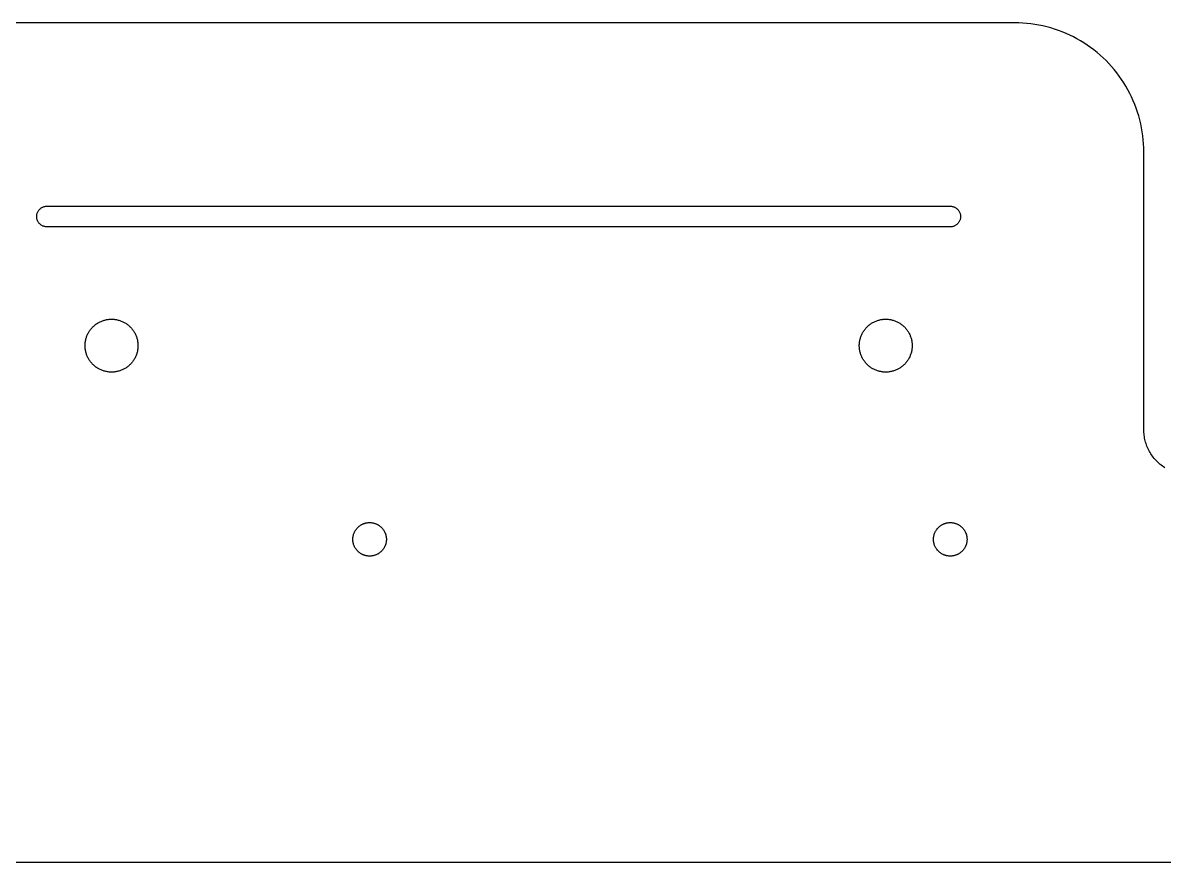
# Model space of a CAD drawing. Header units: metres. Extents: x 0 to 600, y 0 to 150.
# Drawn here: x 246.3 to 423.2, y 20 to 150 of the extents above; entities that cross this region are included whole.
import ezdxf

# ---------------------------------------------------------------- set-up
doc = ezdxf.new("R2010")
doc.units = ezdxf.units.M

msp = doc.modelspace()

# ---------------------------------------------------------------- linework, layer by layer
for p, q in [((400, 150), (20, 150)), ((400.628, 149.99), (400, 150)), ((401.256, 149.961), (400.628, 149.99)), ((401.882, 149.911), (401.256, 149.961)), ((402.507, 149.842), (401.882, 149.911)), ((403.129, 149.754), (402.507, 149.842)), ((403.748, 149.646), (403.129, 149.754)), ((404.363, 149.518), (403.748, 149.646)), ((404.974, 149.372), (404.363, 149.518)), ((405.58, 149.206), (404.974, 149.372)), ((406.18, 149.021), (405.58, 149.206)), ((406.775, 148.818), (406.18, 149.021)), ((407.362, 148.596), (406.775, 148.818)), ((407.943, 148.355), (407.362, 148.596)), ((408.516, 148.097), (407.943, 148.355)), ((409.08, 147.82), (408.516, 148.097)), ((409.635, 147.526), (409.08, 147.82)), ((410.181, 147.215), (409.635, 147.526)), ((410.717, 146.887), (410.181, 147.215)), ((411.242, 146.542), (410.717, 146.887)), ((411.756, 146.18), (411.242, 146.542)), ((412.258, 145.803), (411.756, 146.18)), ((412.748, 145.41), (412.258, 145.803)), ((413.226, 145.002), (412.748, 145.41)), ((413.691, 144.579), (413.226, 145.002)), ((414.142, 144.142), (413.691, 144.579)), ((414.579, 143.691), (414.142, 144.142)), ((415.002, 143.226), (414.579, 143.691)), ((415.41, 142.748), (415.002, 143.226)), ((415.803, 142.258), (415.41, 142.748)), ((416.18, 141.756), (415.803, 142.258)), ((416.542, 141.242), (416.18, 141.756)), ((416.887, 140.717), (416.542, 141.242)), ((417.215, 140.181), (416.887, 140.717)), ((417.526, 139.635), (417.215, 140.181)), ((417.82, 139.08), (417.526, 139.635)), ((418.097, 138.516), (417.82, 139.08)), ((418.355, 137.943), (418.097, 138.516)), ((418.596, 137.362), (418.355, 137.943)), ((418.818, 136.775), (418.596, 137.362)), ((419.021, 136.18), (418.818, 136.775)), ((419.206, 135.58), (419.021, 136.18)), ((419.372, 134.974), (419.206, 135.58)), ((419.518, 134.363), (419.372, 134.974)), ((419.646, 133.748), (419.518, 134.363)), ((419.754, 133.129), (419.646, 133.748)), ((419.842, 132.507), (419.754, 133.129)), ((419.911, 131.882), (419.842, 132.507)), ((419.961, 131.256), (419.911, 131.882)), ((419.99, 130.628), (419.961, 131.256)), ((420, 130), (419.99, 130.628)), ((420, 87), (420, 130)), ((248.42, 120.25), (248.439, 120.349)), ((248.439, 120.349), (248.464, 120.446)), ((248.464, 120.446), (248.495, 120.542)), ((248.495, 120.542), (248.532, 120.635)), ((248.532, 120.635), (248.574, 120.726)), ((248.574, 120.726), (248.623, 120.814)), ((248.623, 120.814), (248.677, 120.899)), ((248.677, 120.899), (248.736, 120.981)), ((248.736, 120.981), (248.8, 121.058)), ((248.8, 121.058), (248.869, 121.131)), ((248.869, 121.131), (248.942, 121.2)), ((248.942, 121.2), (249.019, 121.264)), ((249.019, 121.264), (249.101, 121.323)), ((249.101, 121.323), (249.186, 121.377)), ((249.186, 121.377), (249.274, 121.426)), ((249.274, 121.426), (249.365, 121.468)), ((249.365, 121.468), (249.458, 121.505)), ((249.458, 121.505), (249.554, 121.536)), ((249.554, 121.536), (249.651, 121.561)), ((249.651, 121.561), (249.75, 121.58)), ((249.75, 121.58), (249.849, 121.593)), ((249.849, 121.593), (249.95, 121.599)), ((249.95, 121.599), (390, 121.6)), ((390, 121.6), (390.1, 121.597)), ((390.1, 121.597), (390.201, 121.587)), ((390.201, 121.587), (390.3, 121.572)), ((390.3, 121.572), (390.398, 121.55)), ((390.398, 121.55), (390.494, 121.522)), ((390.494, 121.522), (390.589, 121.488)), ((390.589, 121.488), (390.681, 121.448)), ((390.681, 121.448), (390.771, 121.402)), ((390.771, 121.402), (390.857, 121.351)), ((390.857, 121.351), (390.94, 121.294)), ((390.94, 121.294), (391.02, 121.233)), ((391.02, 121.233), (391.095, 121.166)), ((391.095, 121.166), (391.166, 121.095)), ((391.166, 121.095), (391.233, 121.02)), ((391.233, 121.02), (391.294, 120.94)), ((391.294, 120.94), (391.351, 120.857)), ((391.351, 120.857), (391.402, 120.771)), ((391.402, 120.771), (391.448, 120.681)), ((391.448, 120.681), (391.488, 120.589)), ((391.488, 120.589), (391.522, 120.494)), ((391.522, 120.494), (391.55, 120.398)), ((391.55, 120.398), (391.572, 120.3)), ((391.572, 120.3), (391.587, 120.201)), ((248.401, 120.05), (248.407, 120.151)), ((248.401, 119.95), (248.401, 120.05)), ((248.407, 119.849), (248.401, 119.95)), ((248.407, 120.151), (248.42, 120.25)), ((248.42, 119.75), (248.407, 119.849)), ((248.439, 119.651), (248.42, 119.75)), ((248.464, 119.554), (248.439, 119.651)), ((248.495, 119.458), (248.464, 119.554)), ((248.532, 119.365), (248.495, 119.458)), ((248.574, 119.274), (248.532, 119.365)), ((248.623, 119.186), (248.574, 119.274)), ((248.677, 119.101), (248.623, 119.186)), ((248.736, 119.019), (248.677, 119.101)), ((248.8, 118.942), (248.736, 119.019)), ((248.869, 118.869), (248.8, 118.942)), ((248.942, 118.8), (248.869, 118.869)), ((249.019, 118.736), (248.942, 118.8)), ((249.101, 118.677), (249.019, 118.736)), ((249.186, 118.623), (249.101, 118.677)), ((249.274, 118.574), (249.186, 118.623)), ((249.365, 118.532), (249.274, 118.574)), ((249.458, 118.495), (249.365, 118.532)), ((390.681, 118.552), (390.589, 118.512)), ((390.771, 118.598), (390.681, 118.552)), ((390.857, 118.649), (390.771, 118.598)), ((390.94, 118.706), (390.857, 118.649)), ((391.02, 118.767), (390.94, 118.706)), ((391.095, 118.834), (391.02, 118.767)), ((391.166, 118.905), (391.095, 118.834)), ((391.233, 118.98), (391.166, 118.905)), ((391.294, 119.06), (391.233, 118.98)), ((391.351, 119.143), (391.294, 119.06)), ((391.402, 119.229), (391.351, 119.143)), ((391.448, 119.319), (391.402, 119.229)), ((391.488, 119.411), (391.448, 119.319)), ((391.522, 119.506), (391.488, 119.411)), ((391.55, 119.602), (391.522, 119.506)), ((391.572, 119.7), (391.55, 119.602)), ((391.587, 119.799), (391.572, 119.7)), ((391.587, 120.201), (391.597, 120.1)), ((391.597, 119.9), (391.587, 119.799)), ((391.597, 120.1), (391.6, 120)), ((391.6, 120), (391.597, 119.9)), ((249.554, 118.464), (249.458, 118.495)), ((249.651, 118.439), (249.554, 118.464)), ((249.75, 118.42), (249.651, 118.439)), ((249.849, 118.407), (249.75, 118.42)), ((249.95, 118.401), (249.849, 118.407)), ((390, 118.4), (249.95, 118.401)), ((390.1, 118.403), (390, 118.4)), ((390.201, 118.413), (390.1, 118.403)), ((390.3, 118.428), (390.201, 118.413)), ((390.398, 118.45), (390.3, 118.428)), ((390.494, 118.478), (390.398, 118.45)), ((390.589, 118.512), (390.494, 118.478)), ((256.76, 102.513), (256.841, 102.613)), ((256.841, 102.613), (256.925, 102.711)), ((256.925, 102.711), (257.011, 102.807)), ((257.011, 102.807), (257.101, 102.899)), ((257.101, 102.899), (257.193, 102.989)), ((257.193, 102.989), (257.289, 103.075)), ((257.289, 103.075), (257.387, 103.159)), ((257.387, 103.159), (257.487, 103.24)), ((257.487, 103.24), (257.59, 103.317)), ((257.59, 103.317), (257.695, 103.391)), ((257.695, 103.391), (257.803, 103.462)), ((257.803, 103.462), (257.913, 103.529)), ((257.913, 103.529), (258.025, 103.593)), ((258.025, 103.593), (258.139, 103.653)), ((258.139, 103.653), (258.254, 103.71)), ((258.254, 103.71), (258.372, 103.763)), ((258.372, 103.763), (258.491, 103.812)), ((258.491, 103.812), (258.611, 103.858)), ((258.611, 103.858), (258.733, 103.899)), ((258.733, 103.899), (258.856, 103.937)), ((258.856, 103.937), (258.98, 103.971)), ((258.98, 103.971), (259.106, 104.001)), ((259.106, 104.001), (259.232, 104.027)), ((259.232, 104.027), (259.359, 104.05)), ((259.359, 104.05), (259.486, 104.068)), ((259.486, 104.068), (259.614, 104.082)), ((259.614, 104.082), (259.743, 104.092)), ((259.743, 104.092), (259.871, 104.098)), ((259.871, 104.098), (260, 104.1)), ((260, 104.1), (260.129, 104.098)), ((260.129, 104.098), (260.257, 104.092)), ((260.257, 104.092), (260.386, 104.082)), ((260.386, 104.082), (260.514, 104.068)), ((260.514, 104.068), (260.641, 104.05)), ((260.641, 104.05), (260.768, 104.027)), ((260.768, 104.027), (260.894, 104.001)), ((260.894, 104.001), (261.02, 103.971)), ((261.02, 103.971), (261.144, 103.937)), ((261.144, 103.937), (261.267, 103.899)), ((261.267, 103.899), (261.389, 103.858)), ((261.389, 103.858), (261.509, 103.812)), ((261.509, 103.812), (261.628, 103.763)), ((261.628, 103.763), (261.746, 103.71)), ((261.746, 103.71), (261.861, 103.653)), ((261.861, 103.653), (261.975, 103.593)), ((261.975, 103.593), (262.087, 103.529)), ((262.087, 103.529), (262.197, 103.462)), ((262.197, 103.462), (262.305, 103.391)), ((262.305, 103.391), (262.41, 103.317)), ((262.41, 103.317), (262.513, 103.24)), ((262.513, 103.24), (262.613, 103.159)), ((262.613, 103.159), (262.711, 103.075)), ((262.711, 103.075), (262.807, 102.989)), ((262.807, 102.989), (262.899, 102.899)), ((262.899, 102.899), (262.989, 102.807)), ((262.989, 102.807), (263.075, 102.711)), ((263.075, 102.711), (263.159, 102.613)), ((263.159, 102.613), (263.24, 102.513)), ((376.76, 102.513), (376.841, 102.613)), ((376.841, 102.613), (376.925, 102.711)), ((376.925, 102.711), (377.011, 102.807)), ((377.011, 102.807), (377.101, 102.899)), ((377.101, 102.899), (377.193, 102.989)), ((377.193, 102.989), (377.289, 103.075)), ((377.289, 103.075), (377.387, 103.159)), ((377.387, 103.159), (377.487, 103.24)), ((377.487, 103.24), (377.59, 103.317)), ((377.59, 103.317), (377.695, 103.391)), ((377.695, 103.391), (377.803, 103.462)), ((377.803, 103.462), (377.913, 103.529)), ((377.913, 103.529), (378.025, 103.593)), ((378.025, 103.593), (378.139, 103.653)), ((378.139, 103.653), (378.254, 103.71)), ((378.254, 103.71), (378.372, 103.763)), ((378.372, 103.763), (378.491, 103.812)), ((378.491, 103.812), (378.611, 103.858)), ((378.611, 103.858), (378.733, 103.899)), ((378.733, 103.899), (378.856, 103.937)), ((378.856, 103.937), (378.98, 103.971)), ((378.98, 103.971), (379.106, 104.001)), ((379.106, 104.001), (379.232, 104.027)), ((379.232, 104.027), (379.359, 104.05)), ((379.359, 104.05), (379.486, 104.068)), ((379.486, 104.068), (379.614, 104.082)), ((379.614, 104.082), (379.743, 104.092)), ((379.743, 104.092), (379.871, 104.098)), ((379.871, 104.098), (380, 104.1)), ((380, 104.1), (380.129, 104.098)), ((380.129, 104.098), (380.257, 104.092)), ((380.257, 104.092), (380.386, 104.082)), ((380.386, 104.082), (380.514, 104.068)), ((380.514, 104.068), (380.641, 104.05)), ((380.641, 104.05), (380.768, 104.027)), ((380.768, 104.027), (380.894, 104.001)), ((380.894, 104.001), (381.02, 103.971)), ((381.02, 103.971), (381.144, 103.937)), ((381.144, 103.937), (381.267, 103.899)), ((381.267, 103.899), (381.389, 103.858)), ((381.389, 103.858), (381.509, 103.812)), ((381.509, 103.812), (381.628, 103.763)), ((381.628, 103.763), (381.746, 103.71)), ((381.746, 103.71), (381.861, 103.653)), ((381.861, 103.653), (381.975, 103.593)), ((381.975, 103.593), (382.087, 103.529)), ((382.087, 103.529), (382.197, 103.462)), ((382.197, 103.462), (382.305, 103.391)), ((382.305, 103.391), (382.41, 103.317)), ((382.41, 103.317), (382.513, 103.24)), ((382.513, 103.24), (382.613, 103.159)), ((382.613, 103.159), (382.711, 103.075)), ((382.711, 103.075), (382.807, 102.989)), ((382.807, 102.989), (382.899, 102.899)), ((382.899, 102.899), (382.989, 102.807)), ((382.989, 102.807), (383.075, 102.711)), ((383.075, 102.711), (383.159, 102.613)), ((383.159, 102.613), (383.24, 102.513)), ((255.973, 100.768), (255.999, 100.894)), ((255.999, 100.894), (256.029, 101.02)), ((256.029, 101.02), (256.063, 101.144)), ((256.063, 101.144), (256.101, 101.267)), ((256.101, 101.267), (256.142, 101.389)), ((256.142, 101.389), (256.188, 101.509)), ((256.188, 101.509), (256.237, 101.628)), ((256.237, 101.628), (256.29, 101.746)), ((256.29, 101.746), (256.347, 101.861)), ((256.347, 101.861), (256.407, 101.975)), ((256.407, 101.975), (256.471, 102.087)), ((256.471, 102.087), (256.538, 102.197)), ((256.538, 102.197), (256.609, 102.305)), ((256.609, 102.305), (256.683, 102.41)), ((256.683, 102.41), (256.76, 102.513)), ((263.24, 102.513), (263.317, 102.41)), ((263.317, 102.41), (263.391, 102.305)), ((263.391, 102.305), (263.462, 102.197)), ((263.462, 102.197), (263.529, 102.087)), ((263.529, 102.087), (263.593, 101.975)), ((263.593, 101.975), (263.653, 101.861)), ((263.653, 101.861), (263.71, 101.746)), ((263.71, 101.746), (263.763, 101.628)), ((263.763, 101.628), (263.812, 101.509)), ((263.812, 101.509), (263.858, 101.389)), ((263.858, 101.389), (263.899, 101.267)), ((263.899, 101.267), (263.937, 101.144)), ((263.937, 101.144), (263.971, 101.02)), ((263.971, 101.02), (264.001, 100.894)), ((264.001, 100.894), (264.027, 100.768)), ((375.973, 100.768), (375.999, 100.894)), ((375.999, 100.894), (376.029, 101.02)), ((376.029, 101.02), (376.063, 101.144)), ((376.063, 101.144), (376.101, 101.267)), ((376.101, 101.267), (376.142, 101.389)), ((376.142, 101.389), (376.188, 101.509)), ((376.188, 101.509), (376.237, 101.628)), ((376.237, 101.628), (376.29, 101.746)), ((376.29, 101.746), (376.347, 101.861)), ((376.347, 101.861), (376.407, 101.975)), ((376.407, 101.975), (376.471, 102.087)), ((376.471, 102.087), (376.538, 102.197)), ((376.538, 102.197), (376.609, 102.305)), ((376.609, 102.305), (376.683, 102.41)), ((376.683, 102.41), (376.76, 102.513)), ((383.24, 102.513), (383.317, 102.41)), ((383.317, 102.41), (383.391, 102.305)), ((383.391, 102.305), (383.462, 102.197)), ((383.462, 102.197), (383.529, 102.087)), ((383.529, 102.087), (383.593, 101.975)), ((383.593, 101.975), (383.653, 101.861)), ((383.653, 101.861), (383.71, 101.746)), ((383.71, 101.746), (383.763, 101.628)), ((383.763, 101.628), (383.812, 101.509)), ((383.812, 101.509), (383.858, 101.389)), ((383.858, 101.389), (383.899, 101.267)), ((383.899, 101.267), (383.937, 101.144)), ((383.937, 101.144), (383.971, 101.02)), ((383.971, 101.02), (384.001, 100.894)), ((384.001, 100.894), (384.027, 100.768)), ((255.9, 100), (255.902, 100.129)), ((255.902, 99.8712), (255.9, 100)), ((255.902, 100.129), (255.908, 100.257)), ((255.908, 99.7426), (255.902, 99.8712)), ((255.908, 100.257), (255.918, 100.386)), ((255.918, 99.6142), (255.908, 99.7426)), ((255.918, 100.386), (255.932, 100.514)), ((255.932, 99.4861), (255.918, 99.6142)), ((255.932, 100.514), (255.95, 100.641)), ((255.95, 99.3586), (255.932, 99.4861)), ((255.95, 100.641), (255.973, 100.768)), ((255.973, 99.2317), (255.95, 99.3586)), ((255.999, 99.1056), (255.973, 99.2317)), ((256.029, 98.9804), (255.999, 99.1056)), ((264.001, 99.1056), (263.971, 98.9804)), ((264.027, 99.2317), (264.001, 99.1056)), ((264.027, 100.768), (264.05, 100.641)), ((264.05, 99.3586), (264.027, 99.2317)), ((264.05, 100.641), (264.068, 100.514)), ((264.068, 99.4861), (264.05, 99.3586)), ((264.068, 100.514), (264.082, 100.386)), ((264.082, 99.6142), (264.068, 99.4861)), ((264.082, 100.386), (264.092, 100.257)), ((264.092, 99.7426), (264.082, 99.6142)), ((264.092, 100.257), (264.098, 100.129)), ((264.098, 99.8712), (264.092, 99.7426)), ((264.098, 100.129), (264.1, 100)), ((264.1, 100), (264.098, 99.8712)), ((375.9, 100), (375.902, 100.129)), ((375.902, 99.8712), (375.9, 100)), ((375.902, 100.129), (375.908, 100.257)), ((375.908, 99.7426), (375.902, 99.8712)), ((375.908, 100.257), (375.918, 100.386)), ((375.918, 99.6142), (375.908, 99.7426)), ((375.918, 100.386), (375.932, 100.514)), ((375.932, 99.4861), (375.918, 99.6142)), ((375.932, 100.514), (375.95, 100.641)), ((375.95, 99.3586), (375.932, 99.4861)), ((375.95, 100.641), (375.973, 100.768)), ((375.973, 99.2317), (375.95, 99.3586)), ((375.999, 99.1056), (375.973, 99.2317)), ((376.029, 98.9804), (375.999, 99.1056)), ((384.001, 99.1056), (383.971, 98.9804)), ((384.027, 99.2317), (384.001, 99.1056)), ((384.027, 100.768), (384.05, 100.641)), ((384.05, 99.3586), (384.027, 99.2317)), ((384.05, 100.641), (384.068, 100.514)), ((384.068, 99.4861), (384.05, 99.3586)), ((384.068, 100.514), (384.082, 100.386)), ((384.082, 99.6142), (384.068, 99.4861)), ((384.082, 100.386), (384.092, 100.257)), ((384.092, 99.7426), (384.082, 99.6142)), ((384.092, 100.257), (384.098, 100.129)), ((384.098, 99.8712), (384.092, 99.7426)), ((384.098, 100.129), (384.1, 100)), ((384.1, 100), (384.098, 99.8712)), ((256.063, 98.8561), (256.029, 98.9804)), ((256.101, 98.733), (256.063, 98.8561)), ((256.142, 98.6112), (256.101, 98.733)), ((256.188, 98.4907), (256.142, 98.6112)), ((256.237, 98.3717), (256.188, 98.4907)), ((256.29, 98.2543), (256.237, 98.3717)), ((256.347, 98.1386), (256.29, 98.2543)), ((256.407, 98.0248), (256.347, 98.1386)), ((256.471, 97.9129), (256.407, 98.0248)), ((256.538, 97.8031), (256.471, 97.9129)), ((256.609, 97.6954), (256.538, 97.8031)), ((256.683, 97.5901), (256.609, 97.6954)), ((256.76, 97.4871), (256.683, 97.5901)), ((256.841, 97.3866), (256.76, 97.4871)), ((256.925, 97.2886), (256.841, 97.3866)), ((263.159, 97.3866), (263.075, 97.2886)), ((263.24, 97.4871), (263.159, 97.3866)), ((263.317, 97.5901), (263.24, 97.4871)), ((263.391, 97.6954), (263.317, 97.5901)), ((263.462, 97.8031), (263.391, 97.6954)), ((263.529, 97.9129), (263.462, 97.8031)), ((263.593, 98.0248), (263.529, 97.9129)), ((263.653, 98.1386), (263.593, 98.0248)), ((263.71, 98.2543), (263.653, 98.1386)), ((263.763, 98.3717), (263.71, 98.2543)), ((263.812, 98.4907), (263.763, 98.3717)), ((263.858, 98.6112), (263.812, 98.4907)), ((263.899, 98.733), (263.858, 98.6112)), ((263.937, 98.8561), (263.899, 98.733)), ((263.971, 98.9804), (263.937, 98.8561)), ((376.063, 98.8561), (376.029, 98.9804)), ((376.101, 98.733), (376.063, 98.8561)), ((376.142, 98.6112), (376.101, 98.733)), ((376.188, 98.4907), (376.142, 98.6112)), ((376.237, 98.3717), (376.188, 98.4907)), ((376.29, 98.2543), (376.237, 98.3717)), ((376.347, 98.1386), (376.29, 98.2543)), ((376.407, 98.0248), (376.347, 98.1386)), ((376.471, 97.9129), (376.407, 98.0248)), ((376.538, 97.8031), (376.471, 97.9129)), ((376.609, 97.6954), (376.538, 97.8031)), ((376.683, 97.5901), (376.609, 97.6954)), ((376.76, 97.4871), (376.683, 97.5901)), ((376.841, 97.3866), (376.76, 97.4871)), ((376.925, 97.2886), (376.841, 97.3866)), ((383.159, 97.3866), (383.075, 97.2886)), ((383.24, 97.4871), (383.159, 97.3866)), ((383.317, 97.5901), (383.24, 97.4871)), ((383.391, 97.6954), (383.317, 97.5901)), ((383.462, 97.8031), (383.391, 97.6954)), ((383.529, 97.9129), (383.462, 97.8031)), ((383.593, 98.0248), (383.529, 97.9129)), ((383.653, 98.1386), (383.593, 98.0248)), ((383.71, 98.2543), (383.653, 98.1386)), ((383.763, 98.3717), (383.71, 98.2543)), ((383.812, 98.4907), (383.763, 98.3717)), ((383.858, 98.6112), (383.812, 98.4907)), ((383.899, 98.733), (383.858, 98.6112)), ((383.937, 98.8561), (383.899, 98.733)), ((383.971, 98.9804), (383.937, 98.8561)), ((257.011, 97.1933), (256.925, 97.2886)), ((257.101, 97.1009), (257.011, 97.1933)), ((257.193, 97.0112), (257.101, 97.1009)), ((257.289, 96.9245), (257.193, 97.0112)), ((257.387, 96.8409), (257.289, 96.9245)), ((257.487, 96.7604), (257.387, 96.8409)), ((257.59, 96.683), (257.487, 96.7604)), ((257.695, 96.609), (257.59, 96.683)), ((257.803, 96.5383), (257.695, 96.609)), ((257.913, 96.4709), (257.803, 96.5383)), ((258.025, 96.4071), (257.913, 96.4709)), ((258.139, 96.3469), (258.025, 96.4071)), ((258.254, 96.2902), (258.139, 96.3469)), ((258.372, 96.2372), (258.254, 96.2902)), ((258.491, 96.1879), (258.372, 96.2372)), ((258.611, 96.1424), (258.491, 96.1879)), ((258.733, 96.1007), (258.611, 96.1424)), ((258.856, 96.0628), (258.733, 96.1007)), ((258.98, 96.0288), (258.856, 96.0628)), ((259.106, 95.9987), (258.98, 96.0288)), ((259.232, 95.9726), (259.106, 95.9987)), ((259.359, 95.9505), (259.232, 95.9726)), ((259.486, 95.9323), (259.359, 95.9505)), ((259.614, 95.9182), (259.486, 95.9323)), ((259.743, 95.9081), (259.614, 95.9182)), ((259.871, 95.902), (259.743, 95.9081)), ((260, 95.9), (259.871, 95.902)), ((260.129, 95.902), (260, 95.9)), ((260.257, 95.9081), (260.129, 95.902)), ((260.386, 95.9182), (260.257, 95.9081)), ((260.514, 95.9323), (260.386, 95.9182)), ((260.641, 95.9505), (260.514, 95.9323)), ((260.768, 95.9726), (260.641, 95.9505)), ((260.894, 95.9987), (260.768, 95.9726)), ((261.02, 96.0288), (260.894, 95.9987)), ((261.144, 96.0628), (261.02, 96.0288)), ((261.267, 96.1007), (261.144, 96.0628)), ((261.389, 96.1424), (261.267, 96.1007)), ((261.509, 96.1879), (261.389, 96.1424)), ((261.628, 96.2372), (261.509, 96.1879)), ((261.746, 96.2902), (261.628, 96.2372)), ((261.861, 96.3469), (261.746, 96.2902)), ((261.975, 96.4071), (261.861, 96.3469)), ((262.087, 96.4709), (261.975, 96.4071)), ((262.197, 96.5383), (262.087, 96.4709)), ((262.305, 96.609), (262.197, 96.5383)), ((262.41, 96.683), (262.305, 96.609)), ((262.513, 96.7604), (262.41, 96.683)), ((262.613, 96.8409), (262.513, 96.7604)), ((262.711, 96.9245), (262.613, 96.8409)), ((262.807, 97.0112), (262.711, 96.9245)), ((262.899, 97.1009), (262.807, 97.0112)), ((262.989, 97.1933), (262.899, 97.1009)), ((263.075, 97.2886), (262.989, 97.1933)), ((377.011, 97.1933), (376.925, 97.2886)), ((377.101, 97.1009), (377.011, 97.1933)), ((377.193, 97.0112), (377.101, 97.1009)), ((377.289, 96.9245), (377.193, 97.0112)), ((377.387, 96.8409), (377.289, 96.9245)), ((377.487, 96.7604), (377.387, 96.8409)), ((377.59, 96.683), (377.487, 96.7604)), ((377.695, 96.609), (377.59, 96.683)), ((377.803, 96.5383), (377.695, 96.609)), ((377.913, 96.4709), (377.803, 96.5383)), ((378.025, 96.4071), (377.913, 96.4709)), ((378.139, 96.3469), (378.025, 96.4071)), ((378.254, 96.2902), (378.139, 96.3469)), ((378.372, 96.2372), (378.254, 96.2902)), ((378.491, 96.1879), (378.372, 96.2372)), ((378.611, 96.1424), (378.491, 96.1879)), ((378.733, 96.1007), (378.611, 96.1424)), ((378.856, 96.0628), (378.733, 96.1007)), ((378.98, 96.0288), (378.856, 96.0628)), ((379.106, 95.9987), (378.98, 96.0288)), ((379.232, 95.9726), (379.106, 95.9987)), ((379.359, 95.9505), (379.232, 95.9726)), ((379.486, 95.9323), (379.359, 95.9505)), ((379.614, 95.9182), (379.486, 95.9323)), ((379.743, 95.9081), (379.614, 95.9182)), ((379.871, 95.902), (379.743, 95.9081)), ((380, 95.9), (379.871, 95.902)), ((380.129, 95.902), (380, 95.9)), ((380.257, 95.9081), (380.129, 95.902)), ((380.386, 95.9182), (380.257, 95.9081)), ((380.514, 95.9323), (380.386, 95.9182)), ((380.641, 95.9505), (380.514, 95.9323)), ((380.768, 95.9726), (380.641, 95.9505)), ((380.894, 95.9987), (380.768, 95.9726)), ((381.02, 96.0288), (380.894, 95.9987)), ((381.144, 96.0628), (381.02, 96.0288)), ((381.267, 96.1007), (381.144, 96.0628)), ((381.389, 96.1424), (381.267, 96.1007)), ((381.509, 96.1879), (381.389, 96.1424)), ((381.628, 96.2372), (381.509, 96.1879)), ((381.746, 96.2902), (381.628, 96.2372)), ((381.861, 96.3469), (381.746, 96.2902)), ((381.975, 96.4071), (381.861, 96.3469)), ((382.087, 96.4709), (381.975, 96.4071)), ((382.197, 96.5383), (382.087, 96.4709)), ((382.305, 96.609), (382.197, 96.5383)), ((382.41, 96.683), (382.305, 96.609)), ((382.513, 96.7604), (382.41, 96.683)), ((382.613, 96.8409), (382.513, 96.7604)), ((382.711, 96.9245), (382.613, 96.8409)), ((382.807, 97.0112), (382.711, 96.9245)), ((382.899, 97.1009), (382.807, 97.0112)), ((382.989, 97.1933), (382.899, 97.1009)), ((383.075, 97.2886), (382.989, 97.1933)), ((420.003, 86.7801), (420, 87)), ((420.014, 86.5605), (420.003, 86.7801)), ((420.031, 86.3412), (420.014, 86.5605)), ((420.055, 86.1227), (420.031, 86.3412)), ((420.086, 85.905), (420.055, 86.1227)), ((420.124, 85.6883), (420.086, 85.905)), ((420.169, 85.473), (420.124, 85.6883)), ((420.22, 85.2592), (420.169, 85.473)), ((420.278, 85.0471), (420.22, 85.2592)), ((420.343, 84.8369), (420.278, 85.0471)), ((420.414, 84.6288), (420.343, 84.8369)), ((420.492, 84.4231), (420.414, 84.6288)), ((420.576, 84.22), (420.492, 84.4231)), ((420.666, 84.0195), (420.576, 84.22)), ((420.763, 83.8221), (420.666, 84.0195)), ((420.866, 83.6277), (420.763, 83.8221)), ((420.975, 83.4367), (420.866, 83.6277)), ((421.09, 83.2492), (420.975, 83.4367)), ((421.21, 83.0654), (421.09, 83.2492)), ((421.337, 82.8855), (421.21, 83.0654)), ((421.469, 82.7097), (421.337, 82.8855)), ((421.606, 82.538), (421.469, 82.7097)), ((421.749, 82.3708), (421.606, 82.538)), ((421.897, 82.2082), (421.749, 82.3708)), ((422.05, 82.0503), (421.897, 82.2082)), ((422.208, 81.8972), (422.05, 82.0503)), ((422.371, 81.7492), (422.208, 81.8972)), ((422.538, 81.6064), (422.371, 81.7492)), ((422.71, 81.4689), (422.538, 81.6064)), ((422.886, 81.3369), (422.71, 81.4689)), ((423.065, 81.2104), (422.886, 81.3369)), ((423.249, 81.0897), (423.065, 81.2104)), ((299.353, 72.5183), (299.433, 72.5374)), ((299.433, 72.5374), (299.513, 72.5539)), ((299.513, 72.5539), (299.593, 72.568)), ((299.593, 72.568), (299.674, 72.5795)), ((299.674, 72.5795), (299.755, 72.5885)), ((299.755, 72.5885), (299.837, 72.5949)), ((299.837, 72.5949), (299.918, 72.5987)), ((299.918, 72.5987), (300, 72.6)), ((300, 72.6), (300.082, 72.5987)), ((300.082, 72.5987), (300.163, 72.5949)), ((300.163, 72.5949), (300.245, 72.5885)), ((300.245, 72.5885), (300.326, 72.5795)), ((300.326, 72.5795), (300.407, 72.568)), ((300.407, 72.568), (300.487, 72.5539)), ((300.487, 72.5539), (300.567, 72.5374)), ((300.567, 72.5374), (300.647, 72.5183)), ((389.353, 72.5183), (389.433, 72.5374)), ((389.433, 72.5374), (389.513, 72.5539)), ((389.513, 72.5539), (389.593, 72.568)), ((389.593, 72.568), (389.674, 72.5795)), ((389.674, 72.5795), (389.755, 72.5885)), ((389.755, 72.5885), (389.837, 72.5949)), ((389.837, 72.5949), (389.918, 72.5987)), ((389.918, 72.5987), (390, 72.6)), ((390, 72.6), (390.082, 72.5987)), ((390.082, 72.5987), (390.163, 72.5949)), ((390.163, 72.5949), (390.245, 72.5885)), ((390.245, 72.5885), (390.326, 72.5795)), ((390.326, 72.5795), (390.407, 72.568)), ((390.407, 72.568), (390.487, 72.5539)), ((390.487, 72.5539), (390.567, 72.5374)), ((390.567, 72.5374), (390.647, 72.5183)), ((297.503, 70.7254), (297.527, 70.8034)), ((297.527, 70.8034), (297.554, 70.8807)), ((297.554, 70.8807), (297.583, 70.9571)), ((297.583, 70.9571), (297.614, 71.0326)), ((297.614, 71.0326), (297.647, 71.107)), ((297.647, 71.107), (297.683, 71.1804)), ((297.683, 71.1804), (297.722, 71.2525)), ((297.722, 71.2525), (297.762, 71.3235)), ((297.762, 71.3235), (297.805, 71.3931)), ((297.805, 71.3931), (297.85, 71.4614)), ((297.85, 71.4614), (297.897, 71.5282)), ((297.897, 71.5282), (297.946, 71.5936)), ((297.946, 71.5936), (297.997, 71.6573)), ((297.997, 71.6573), (298.05, 71.7194)), ((298.05, 71.7194), (298.105, 71.7798)), ((298.105, 71.7798), (298.162, 71.8385)), ((298.162, 71.8385), (298.22, 71.8953)), ((298.22, 71.8953), (298.281, 71.9503)), ((298.281, 71.9503), (298.343, 72.0033)), ((298.343, 72.0033), (298.406, 72.0544)), ((298.406, 72.0544), (298.472, 72.1034)), ((298.472, 72.1034), (298.539, 72.1504)), ((298.539, 72.1504), (298.607, 72.1953)), ((298.607, 72.1953), (298.676, 72.2379)), ((298.676, 72.2379), (298.747, 72.2784)), ((298.747, 72.2784), (298.82, 72.3166)), ((298.82, 72.3166), (298.893, 72.3525)), ((298.893, 72.3525), (298.967, 72.3862)), ((298.967, 72.3862), (299.043, 72.4174)), ((299.043, 72.4174), (299.119, 72.4463)), ((299.119, 72.4463), (299.197, 72.4727)), ((299.197, 72.4727), (299.275, 72.4967)), ((299.275, 72.4967), (299.353, 72.5183)), ((300.647, 72.5183), (300.725, 72.4967)), ((300.725, 72.4967), (300.803, 72.4727)), ((300.803, 72.4727), (300.881, 72.4463)), ((300.881, 72.4463), (300.957, 72.4174)), ((300.957, 72.4174), (301.033, 72.3862)), ((301.033, 72.3862), (301.107, 72.3525)), ((301.107, 72.3525), (301.18, 72.3166)), ((301.18, 72.3166), (301.253, 72.2784)), ((301.253, 72.2784), (301.324, 72.2379)), ((301.324, 72.2379), (301.393, 72.1953)), ((301.393, 72.1953), (301.461, 72.1504)), ((301.461, 72.1504), (301.528, 72.1034)), ((301.528, 72.1034), (301.594, 72.0544)), ((301.594, 72.0544), (301.657, 72.0033)), ((301.657, 72.0033), (301.719, 71.9503)), ((301.719, 71.9503), (301.78, 71.8953)), ((301.78, 71.8953), (301.838, 71.8385)), ((301.838, 71.8385), (301.895, 71.7798)), ((301.895, 71.7798), (301.95, 71.7194)), ((301.95, 71.7194), (302.003, 71.6573)), ((302.003, 71.6573), (302.054, 71.5936)), ((302.054, 71.5936), (302.103, 71.5282)), ((302.103, 71.5282), (302.15, 71.4614)), ((302.15, 71.4614), (302.195, 71.3931)), ((302.195, 71.3931), (302.238, 71.3235)), ((302.238, 71.3235), (302.278, 71.2525)), ((302.278, 71.2525), (302.317, 71.1804)), ((302.317, 71.1804), (302.353, 71.107)), ((302.353, 71.107), (302.386, 71.0326)), ((302.386, 71.0326), (302.417, 70.9571)), ((302.417, 70.9571), (302.446, 70.8807)), ((302.446, 70.8807), (302.473, 70.8034)), ((302.473, 70.8034), (302.497, 70.7254)), ((387.503, 70.7254), (387.527, 70.8034)), ((387.527, 70.8034), (387.554, 70.8807)), ((387.554, 70.8807), (387.583, 70.9571)), ((387.583, 70.9571), (387.614, 71.0326)), ((387.614, 71.0326), (387.647, 71.107)), ((387.647, 71.107), (387.683, 71.1804)), ((387.683, 71.1804), (387.722, 71.2525)), ((387.722, 71.2525), (387.762, 71.3235)), ((387.762, 71.3235), (387.805, 71.3931)), ((387.805, 71.3931), (387.85, 71.4614)), ((387.85, 71.4614), (387.897, 71.5282)), ((387.897, 71.5282), (387.946, 71.5936)), ((387.946, 71.5936), (387.997, 71.6573)), ((387.997, 71.6573), (388.05, 71.7194)), ((388.05, 71.7194), (388.105, 71.7798)), ((388.105, 71.7798), (388.162, 71.8385)), ((388.162, 71.8385), (388.22, 71.8953)), ((388.22, 71.8953), (388.281, 71.9503)), ((388.281, 71.9503), (388.343, 72.0033)), ((388.343, 72.0033), (388.406, 72.0544)), ((388.406, 72.0544), (388.472, 72.1034)), ((388.472, 72.1034), (388.539, 72.1504)), ((388.539, 72.1504), (388.607, 72.1953)), ((388.607, 72.1953), (388.676, 72.2379)), ((388.676, 72.2379), (388.747, 72.2784)), ((388.747, 72.2784), (388.82, 72.3166)), ((388.82, 72.3166), (388.893, 72.3525)), ((388.893, 72.3525), (388.967, 72.3862)), ((388.967, 72.3862), (389.043, 72.4174)), ((389.043, 72.4174), (389.119, 72.4463)), ((389.119, 72.4463), (389.197, 72.4727)), ((389.197, 72.4727), (389.275, 72.4967)), ((389.275, 72.4967), (389.353, 72.5183)), ((390.647, 72.5183), (390.725, 72.4967)), ((390.725, 72.4967), (390.803, 72.4727)), ((390.803, 72.4727), (390.881, 72.4463)), ((390.881, 72.4463), (390.957, 72.4174)), ((390.957, 72.4174), (391.033, 72.3862)), ((391.033, 72.3862), (391.107, 72.3525)), ((391.107, 72.3525), (391.18, 72.3166)), ((391.18, 72.3166), (391.253, 72.2784)), ((391.253, 72.2784), (391.324, 72.2379)), ((391.324, 72.2379), (391.393, 72.1953)), ((391.393, 72.1953), (391.461, 72.1504)), ((391.461, 72.1504), (391.528, 72.1034)), ((391.528, 72.1034), (391.594, 72.0544)), ((391.594, 72.0544), (391.657, 72.0033)), ((391.657, 72.0033), (391.719, 71.9503)), ((391.719, 71.9503), (391.78, 71.8953)), ((391.78, 71.8953), (391.838, 71.8385)), ((391.838, 71.8385), (391.895, 71.7798)), ((391.895, 71.7798), (391.95, 71.7194)), ((391.95, 71.7194), (392.003, 71.6573)), ((392.003, 71.6573), (392.054, 71.5936)), ((392.054, 71.5936), (392.103, 71.5282)), ((392.103, 71.5282), (392.15, 71.4614)), ((392.15, 71.4614), (392.195, 71.3931)), ((392.195, 71.3931), (392.238, 71.3235)), ((392.238, 71.3235), (392.278, 71.2525)), ((392.278, 71.2525), (392.317, 71.1804)), ((392.317, 71.1804), (392.353, 71.107)), ((392.353, 71.107), (392.386, 71.0326)), ((392.386, 71.0326), (392.417, 70.9571)), ((392.417, 70.9571), (392.446, 70.8807)), ((392.446, 70.8807), (392.473, 70.8034)), ((392.473, 70.8034), (392.497, 70.7254)), ((297.4, 70), (297.401, 70.0817)), ((297.401, 69.9183), (297.4, 70)), ((297.401, 70.0817), (297.405, 70.1633)), ((297.405, 69.8367), (297.401, 69.9183)), ((297.405, 70.1633), (297.412, 70.2447)), ((297.412, 69.7553), (297.405, 69.8367)), ((297.412, 70.2447), (297.421, 70.3259)), ((297.421, 69.6741), (297.412, 69.7553)), ((297.421, 70.3259), (297.432, 70.4067)), ((297.432, 69.5933), (297.421, 69.6741)), ((297.432, 70.4067), (297.446, 70.4872)), ((297.446, 69.5128), (297.432, 69.5933)), ((297.446, 70.4872), (297.463, 70.5672)), ((297.463, 69.4328), (297.446, 69.5128)), ((297.463, 70.5672), (297.482, 70.6466)), ((297.482, 69.3534), (297.463, 69.4328)), ((297.482, 70.6466), (297.503, 70.7254)), ((297.503, 69.2746), (297.482, 69.3534)), ((297.527, 69.1965), (297.503, 69.2746)), ((297.554, 69.1193), (297.527, 69.1965)), ((297.583, 69.0429), (297.554, 69.1193)), ((297.614, 68.9674), (297.583, 69.0429)), ((302.417, 69.0429), (302.386, 68.9674)), ((302.446, 69.1193), (302.417, 69.0429)), ((302.473, 69.1965), (302.446, 69.1193)), ((302.497, 69.2746), (302.473, 69.1965)), ((302.497, 70.7254), (302.518, 70.6466)), ((302.518, 69.3534), (302.497, 69.2746)), ((302.518, 70.6466), (302.537, 70.5672)), ((302.537, 69.4328), (302.518, 69.3534)), ((302.537, 70.5672), (302.554, 70.4872)), ((302.554, 69.5128), (302.537, 69.4328)), ((302.554, 70.4872), (302.568, 70.4067)), ((302.568, 69.5933), (302.554, 69.5128)), ((302.568, 70.4067), (302.579, 70.3259)), ((302.579, 69.6741), (302.568, 69.5933)), ((302.579, 70.3259), (302.588, 70.2447)), ((302.588, 69.7553), (302.579, 69.6741)), ((302.588, 70.2447), (302.595, 70.1633)), ((302.595, 69.8367), (302.588, 69.7553)), ((302.595, 70.1633), (302.599, 70.0817)), ((302.599, 69.9183), (302.595, 69.8367)), ((302.599, 70.0817), (302.6, 70)), ((302.6, 70), (302.599, 69.9183)), ((387.4, 70), (387.401, 70.0817)), ((387.401, 69.9183), (387.4, 70)), ((387.401, 70.0817), (387.405, 70.1633)), ((387.405, 69.8367), (387.401, 69.9183)), ((387.405, 70.1633), (387.412, 70.2447)), ((387.412, 69.7553), (387.405, 69.8367)), ((387.412, 70.2447), (387.421, 70.3259)), ((387.421, 69.6741), (387.412, 69.7553)), ((387.421, 70.3259), (387.432, 70.4067)), ((387.432, 69.5933), (387.421, 69.6741)), ((387.432, 70.4067), (387.446, 70.4872)), ((387.446, 69.5128), (387.432, 69.5933)), ((387.446, 70.4872), (387.463, 70.5672)), ((387.463, 69.4328), (387.446, 69.5128)), ((387.463, 70.5672), (387.482, 70.6466)), ((387.482, 69.3534), (387.463, 69.4328)), ((387.482, 70.6466), (387.503, 70.7254)), ((387.503, 69.2746), (387.482, 69.3534)), ((387.527, 69.1965), (387.503, 69.2746)), ((387.554, 69.1193), (387.527, 69.1965)), ((387.583, 69.0429), (387.554, 69.1193)), ((387.614, 68.9674), (387.583, 69.0429)), ((392.417, 69.0429), (392.386, 68.9674)), ((392.446, 69.1193), (392.417, 69.0429)), ((392.473, 69.1965), (392.446, 69.1193)), ((392.497, 69.2746), (392.473, 69.1965)), ((392.497, 70.7254), (392.518, 70.6466)), ((392.518, 69.3534), (392.497, 69.2746)), ((392.518, 70.6466), (392.537, 70.5672)), ((392.537, 69.4328), (392.518, 69.3534)), ((392.537, 70.5672), (392.554, 70.4872)), ((392.554, 69.5128), (392.537, 69.4328)), ((392.554, 70.4872), (392.568, 70.4067)), ((392.568, 69.5933), (392.554, 69.5128)), ((392.568, 70.4067), (392.579, 70.3259)), ((392.579, 69.6741), (392.568, 69.5933)), ((392.579, 70.3259), (392.588, 70.2447)), ((392.588, 69.7553), (392.579, 69.6741)), ((392.588, 70.2447), (392.595, 70.1633)), ((392.595, 69.8367), (392.588, 69.7553)), ((392.595, 70.1633), (392.599, 70.0817)), ((392.599, 69.9183), (392.595, 69.8367)), ((392.599, 70.0817), (392.6, 70)), ((392.6, 70), (392.599, 69.9183)), ((297.647, 68.893), (297.614, 68.9674)), ((297.683, 68.8196), (297.647, 68.893)), ((297.722, 68.7474), (297.683, 68.8196)), ((297.762, 68.6765), (297.722, 68.7474)), ((297.805, 68.6068), (297.762, 68.6765)), ((297.85, 68.5386), (297.805, 68.6068)), ((297.897, 68.4718), (297.85, 68.5386)), ((297.946, 68.4064), (297.897, 68.4718)), ((297.997, 68.3427), (297.946, 68.4064)), ((298.05, 68.2806), (297.997, 68.3427)), ((298.105, 68.2202), (298.05, 68.2806)), ((298.162, 68.1615), (298.105, 68.2202)), ((298.22, 68.1047), (298.162, 68.1615)), ((298.281, 68.0497), (298.22, 68.1047)), ((298.343, 67.9967), (298.281, 68.0497)), ((298.406, 67.9456), (298.343, 67.9967)), ((298.472, 67.8965), (298.406, 67.9456)), ((298.539, 67.8496), (298.472, 67.8965)), ((298.607, 67.8047), (298.539, 67.8496)), ((298.676, 67.7621), (298.607, 67.8047)), ((298.747, 67.7216), (298.676, 67.7621)), ((298.82, 67.6834), (298.747, 67.7216)), ((298.893, 67.6474), (298.82, 67.6834)), ((298.967, 67.6138), (298.893, 67.6474)), ((299.043, 67.5826), (298.967, 67.6138)), ((299.119, 67.5537), (299.043, 67.5826)), ((299.197, 67.5273), (299.119, 67.5537)), ((299.275, 67.5032), (299.197, 67.5273)), ((299.353, 67.4817), (299.275, 67.5032)), ((299.433, 67.4626), (299.353, 67.4817)), ((299.513, 67.446), (299.433, 67.4626)), ((299.593, 67.432), (299.513, 67.446)), ((299.674, 67.4205), (299.593, 67.432)), ((299.755, 67.4115), (299.674, 67.4205)), ((299.837, 67.4051), (299.755, 67.4115)), ((299.918, 67.4013), (299.837, 67.4051)), ((300, 67.4), (299.918, 67.4013)), ((300.082, 67.4013), (300, 67.4)), ((300.163, 67.4051), (300.082, 67.4013)), ((300.245, 67.4115), (300.163, 67.4051)), ((300.326, 67.4205), (300.245, 67.4115)), ((300.407, 67.432), (300.326, 67.4205)), ((300.487, 67.446), (300.407, 67.432)), ((300.567, 67.4626), (300.487, 67.446)), ((300.647, 67.4817), (300.567, 67.4626)), ((300.725, 67.5032), (300.647, 67.4817)), ((300.803, 67.5273), (300.725, 67.5032)), ((300.881, 67.5537), (300.803, 67.5273)), ((300.957, 67.5826), (300.881, 67.5537)), ((301.033, 67.6138), (300.957, 67.5826)), ((301.107, 67.6474), (301.033, 67.6138)), ((301.18, 67.6834), (301.107, 67.6474)), ((301.253, 67.7216), (301.18, 67.6834)), ((301.324, 67.7621), (301.253, 67.7216)), ((301.393, 67.8047), (301.324, 67.7621)), ((301.461, 67.8496), (301.393, 67.8047)), ((301.528, 67.8965), (301.461, 67.8496)), ((301.594, 67.9456), (301.528, 67.8965)), ((301.657, 67.9967), (301.594, 67.9456)), ((301.719, 68.0497), (301.657, 67.9967)), ((301.78, 68.1047), (301.719, 68.0497)), ((301.838, 68.1615), (301.78, 68.1047)), ((301.895, 68.2202), (301.838, 68.1615)), ((301.95, 68.2806), (301.895, 68.2202)), ((302.003, 68.3427), (301.95, 68.2806)), ((302.054, 68.4064), (302.003, 68.3427)), ((302.103, 68.4718), (302.054, 68.4064)), ((302.15, 68.5386), (302.103, 68.4718)), ((302.195, 68.6068), (302.15, 68.5386)), ((302.238, 68.6765), (302.195, 68.6068)), ((302.278, 68.7474), (302.238, 68.6765)), ((302.317, 68.8196), (302.278, 68.7474)), ((302.353, 68.893), (302.317, 68.8196)), ((302.386, 68.9674), (302.353, 68.893)), ((387.647, 68.893), (387.614, 68.9674)), ((387.683, 68.8196), (387.647, 68.893)), ((387.722, 68.7474), (387.683, 68.8196)), ((387.762, 68.6765), (387.722, 68.7474)), ((387.805, 68.6068), (387.762, 68.6765)), ((387.85, 68.5386), (387.805, 68.6068)), ((387.897, 68.4718), (387.85, 68.5386)), ((387.946, 68.4064), (387.897, 68.4718)), ((387.997, 68.3427), (387.946, 68.4064)), ((388.05, 68.2806), (387.997, 68.3427)), ((388.105, 68.2202), (388.05, 68.2806)), ((388.162, 68.1615), (388.105, 68.2202)), ((388.22, 68.1047), (388.162, 68.1615)), ((388.281, 68.0497), (388.22, 68.1047)), ((388.343, 67.9967), (388.281, 68.0497)), ((388.406, 67.9456), (388.343, 67.9967)), ((388.472, 67.8965), (388.406, 67.9456)), ((388.539, 67.8496), (388.472, 67.8965)), ((388.607, 67.8047), (388.539, 67.8496)), ((388.676, 67.7621), (388.607, 67.8047)), ((388.747, 67.7216), (388.676, 67.7621)), ((388.82, 67.6834), (388.747, 67.7216)), ((388.893, 67.6474), (388.82, 67.6834)), ((388.967, 67.6138), (388.893, 67.6474)), ((389.043, 67.5826), (388.967, 67.6138)), ((389.119, 67.5537), (389.043, 67.5826)), ((389.197, 67.5273), (389.119, 67.5537)), ((389.275, 67.5032), (389.197, 67.5273)), ((389.353, 67.4817), (389.275, 67.5032)), ((389.433, 67.4626), (389.353, 67.4817)), ((389.513, 67.446), (389.433, 67.4626)), ((389.593, 67.432), (389.513, 67.446)), ((389.674, 67.4205), (389.593, 67.432)), ((389.755, 67.4115), (389.674, 67.4205)), ((389.837, 67.4051), (389.755, 67.4115)), ((389.918, 67.4013), (389.837, 67.4051)), ((390, 67.4), (389.918, 67.4013)), ((390.082, 67.4013), (390, 67.4)), ((390.163, 67.4051), (390.082, 67.4013)), ((390.245, 67.4115), (390.163, 67.4051)), ((390.326, 67.4205), (390.245, 67.4115)), ((390.407, 67.432), (390.326, 67.4205)), ((390.487, 67.446), (390.407, 67.432)), ((390.567, 67.4626), (390.487, 67.446)), ((390.647, 67.4817), (390.567, 67.4626)), ((390.725, 67.5032), (390.647, 67.4817)), ((390.803, 67.5273), (390.725, 67.5032)), ((390.881, 67.5537), (390.803, 67.5273)), ((390.957, 67.5826), (390.881, 67.5537)), ((391.033, 67.6138), (390.957, 67.5826)), ((391.107, 67.6474), (391.033, 67.6138)), ((391.18, 67.6834), (391.107, 67.6474)), ((391.253, 67.7216), (391.18, 67.6834)), ((391.324, 67.7621), (391.253, 67.7216)), ((391.393, 67.8047), (391.324, 67.7621)), ((391.461, 67.8496), (391.393, 67.8047)), ((391.528, 67.8965), (391.461, 67.8496)), ((391.594, 67.9456), (391.528, 67.8965)), ((391.657, 67.9967), (391.594, 67.9456)), ((391.719, 68.0497), (391.657, 67.9967)), ((391.78, 68.1047), (391.719, 68.0497)), ((391.838, 68.1615), (391.78, 68.1047)), ((391.895, 68.2202), (391.838, 68.1615)), ((391.95, 68.2806), (391.895, 68.2202)), ((392.003, 68.3427), (391.95, 68.2806)), ((392.054, 68.4064), (392.003, 68.3427)), ((392.103, 68.4718), (392.054, 68.4064)), ((392.15, 68.5386), (392.103, 68.4718)), ((392.195, 68.6068), (392.15, 68.5386)), ((392.238, 68.6765), (392.195, 68.6068)), ((392.278, 68.7474), (392.238, 68.6765)), ((392.317, 68.8196), (392.278, 68.7474)), ((392.353, 68.893), (392.317, 68.8196)), ((392.386, 68.9674), (392.353, 68.893)), ((157, 20), (443, 20))]:
    msp.add_line(p, q)

doc.saveas('drawing.dxf')
